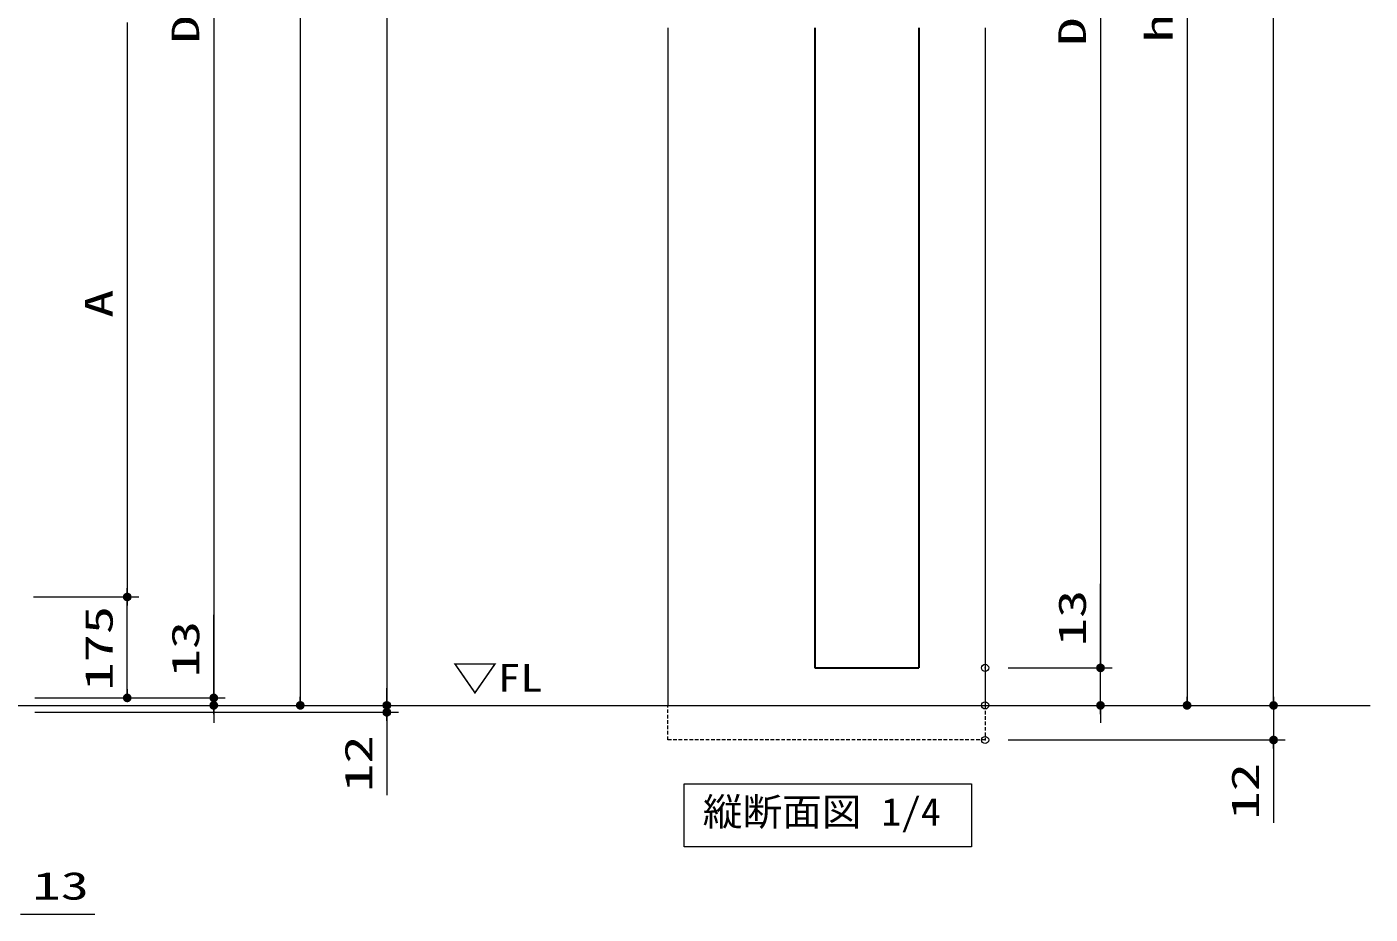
# Model space of a CAD drawing. Units: millimetres, scale not verified. Extents: x -1306 to 1306, y -607 to 607.
# Drawn here: x -926.8 to -461.1, y -127.6 to 180.1 of the extents above; entities that cross this region are included whole.
import ezdxf
from ezdxf.enums import TextEntityAlignment as Align

# ---------------------------------------------------------------- set-up
doc = ezdxf.new("R2010")
doc.units = ezdxf.units.MM
doc.header["$LTSCALE"] = 5
doc.header["$PDMODE"] = 32
doc.header["$PDSIZE"] = 2.5
doc.linetypes.add('USER2', pattern=[0.375, 0.25, -0.125])
for name, color, linetype, lineweight in [('0-1_線(黄)', 2, 'Continuous', 15), ('0-A_点線(黄)', 2, 'USER2', 15), ('0-D_線(白)', 7, 'Continuous', 30), ('1-0_線(水)', 4, 'Continuous', 9), ('1-1_寸法線', 3, 'Continuous', 13), ('1-4_DEFPOINTS', 7, 'Continuous', 5), ('1-5_0', 3, 'Continuous', 25)]:
    doc.layers.add(name, color=color, linetype=linetype, lineweight=lineweight)
doc.styles.add('ＭＳ ゴシック', font='')
doc.styles.get('ＭＳ ゴシック').set_extended_font_data('MS Gothic')

# ---------------------------------------------------------------- blocks, each defined once
blk = doc.blocks.new('_DOT')
at = {"layer": '1-5_0'}
blk.add_line((-2.5, 0), (-5, 0), dxfattribs=at)
for points in [[(0, 0), (-2.5, 0), (-2.48, 0.313)], [(0, 0), (-2.48, -0.313), (-2.5, 0)], [(0, 0), (-2.48, 0.313), (-2.421, 0.622)], [(0, 0), (-2.421, -0.622), (-2.48, -0.313)], [(0, 0), (-2.421, 0.622), (-2.324, 0.92)], [(0, 0), (-2.324, -0.92), (-2.421, -0.622)], [(0, 0), (-2.324, 0.92), (-2.191, 1.204)], [(0, 0), (-2.191, -1.204), (-2.324, -0.92)], [(0, 0), (-2.191, 1.204), (-2.023, 1.469)], [(0, 0), (-2.023, -1.469), (-2.191, -1.204)], [(0, 0), (-2.023, 1.469), (-1.822, 1.711)], [(0, 0), (-1.822, -1.711), (-2.023, -1.469)], [(0, 0), (-1.822, 1.711), (-1.594, 1.926)], [(0, 0), (-1.594, -1.926), (-1.822, -1.711)], [(0, 0), (-1.594, 1.926), (-1.34, 2.111)], [(0, 0), (-1.34, -2.111), (-1.594, -1.926)], [(0, 0), (-1.34, 2.111), (-1.064, 2.262)], [(0, 0), (-1.064, -2.262), (-1.34, -2.111)], [(0, 0), (-1.064, 2.262), (-0.773, 2.378)], [(0, 0), (-0.773, -2.378), (-1.064, -2.262)], [(0, 0), (-0.773, 2.378), (-0.468, 2.456)], [(0, 0), (-0.468, -2.456), (-0.773, -2.378)], [(0, 0), (-0.468, 2.456), (-0.157, 2.495)], [(0, 0), (-0.157, -2.495), (-0.468, -2.456)], [(0, 0), (-0.157, 2.495), (0.157, 2.495)], [(0, 0), (0.157, -2.495), (-0.157, -2.495)], [(0, 0), (0.157, 2.495), (0.468, 2.456)], [(0, 0), (0.468, 2.456), (0.773, 2.378)], [(0, 0), (0.773, 2.378), (1.064, 2.262)], [(0, 0), (1.064, 2.262), (1.34, 2.111)], [(0, 0), (1.34, 2.111), (1.594, 1.926)], [(0, 0), (1.594, 1.926), (1.822, 1.711)], [(0, 0), (1.822, 1.711), (2.023, 1.469)], [(0, 0), (2.023, 1.469), (2.191, 1.204)], [(0, 0), (2.191, 1.204), (2.324, 0.92)], [(0, 0), (2.324, 0.92), (2.421, 0.622)], [(0, 0), (2.421, 0.622), (2.48, 0.313)], [(0, 0), (2.48, 0.313), (2.5, 0)], [(0, 0), (0.468, -2.456), (0.157, -2.495)], [(0, 0), (0.773, -2.378), (0.468, -2.456)], [(0, 0), (1.064, -2.262), (0.773, -2.378)], [(0, 0), (1.34, -2.111), (1.064, -2.262)], [(0, 0), (1.594, -1.926), (1.34, -2.111)], [(0, 0), (1.822, -1.711), (1.594, -1.926)], [(0, 0), (2.023, -1.469), (1.822, -1.711)], [(0, 0), (2.191, -1.204), (2.023, -1.469)], [(0, 0), (2.324, -0.92), (2.191, -1.204)], [(0, 0), (2.421, -0.622), (2.324, -0.92)], [(0, 0), (2.48, -0.313), (2.421, -0.622)], [(0, 0), (2.5, 0), (2.48, -0.313)]]:
    blk.add_solid(points, dxfattribs=at)

msp = doc.modelspace()

# ---------------------------------------------------------------- linework, layer by layer
at = {"layer": '0-1_線(黄)'}
msp.add_line((-1232.842, -55.244), (-461.144, -55.244), dxfattribs=at)
msp.add_lwpolyline([(-698.912, -82.441), (-599.328, -82.441), (-599.328, -104.276), (-698.912, -104.276)], close=True, dxfattribs=at)
at = {"layer": '0-A_点線(黄)'}
msp.add_lwpolyline([(-594.624, -55.244), (-594.624, -67.244), (-704.624, -67.244), (-704.624, -55.244)], dxfattribs=at)
at = {"layer": '0-D_線(白)'}
for p, q in [((-653.624, 179.736), (-653.624, -42.244)), ((-617.624, 179.736), (-617.624, -42.244)), ((-653.624, -42.244), (-617.624, -42.244))]:
    msp.add_line(p, q, dxfattribs=at)
at = {"layer": '1-0_線(水)'}
for p, q in [((-704.624, 179.736), (-704.624, -55.244)), ((-594.624, 179.736), (-594.624, -55.244)), ((-653.624, -42.244), (-617.624, -42.244))]:
    msp.add_line(p, q, dxfattribs=at)
at = {"layer": '1-1_寸法線'}
for p, q in [((-832.03, 419.556), (-832.03, -52.244)), ((-802.03, 421.756), (-802.03, -52.244)), ((-494.624, -52.244), (-494.624, 421.756)), ((-862.03, 418.756), (-862.03, -49.644)), ((-524.624, 410.756), (-524.624, -52.244)), ((-554.624, 406.756), (-554.624, -39.244)), ((-892.03, 181.556), (-892.03, -14.644)), ((-554.624, -39.244), (-554.624, -13.101)), ((-924.524, -17.644), (-888.03, -17.644)), ((-924.03, -17.644), (-888.03, -17.644)), ((-892.03, -49.644), (-892.03, -20.644)), ((-862.03, -49.644), (-862.03, -23.882)), ((-586.624, -42.244), (-550.624, -42.244)), ((-586.624, -42.244), (-550.624, -42.244)), ((-554.624, -55.244), (-554.624, -42.244)), ((-802.03, -52.244), (-802.03, -49.244)), ((-494.624, -52.244), (-494.624, -49.244)), ((-924.03, -52.644), (-858.03, -52.644)), ((-924.03, -52.644), (-858.03, -52.644)), ((-924.03, -52.644), (-888.03, -52.644)), ((-924.03, -55.244), (-798.03, -55.244)), ((-924.03, -55.244), (-828.03, -55.244)), ((-924.03, -55.244), (-858.03, -55.244)), ((-924.03, -55.244), (-798.03, -55.244)), ((-862.03, -55.244), (-862.03, -52.644)), ((-802.03, -55.244), (-802.03, -57.644)), ((-586.624, -55.244), (-550.624, -55.244)), ((-586.624, -55.244), (-490.624, -55.244)), ((-586.624, -55.244), (-520.624, -55.244)), ((-586.624, -55.244), (-490.624, -55.244)), ((-494.624, -55.244), (-494.624, -67.244)), ((-924.03, -57.644), (-798.03, -57.644)), ((-862.03, -58.244), (-862.03, -61.244)), ((-554.624, -58.244), (-554.624, -61.244)), ((-802.03, -60.644), (-802.03, -86.406)), ((-586.624, -67.244), (-490.624, -67.244)), ((-494.624, -70.244), (-494.624, -96.006)), ((-929.03, -127.644), (-903.268, -127.644))]:
    msp.add_line(p, q, dxfattribs=at)
at = {"layer": '1-4_DEFPOINTS'}
for p in [(-892.03, -17.644), (-892.03, -17.644), (-594.624, -42.244), (-554.624, -42.244), (-554.624, -42.244), (-862.03, -52.644), (-862.03, -55.244), (-832.03, -55.244), (-802.03, -55.244), (-594.624, -55.244), (-524.624, -55.244), (-802.03, -57.644), (-594.624, -67.244), (-494.624, -67.244)]:
    msp.add_point(p, dxfattribs=at)

# ---------------------------------------------------------------- block references
at = {"layer": '1-1_寸法線', "xscale": 0.6, "yscale": 0.6}
for p, rotation in [((-892.03, -17.644), 270), ((-892.03, -17.644), 90), ((-554.624, -42.244), 270), ((-554.624, -42.244), 270), ((-892.03, -52.644), 270), ((-862.03, -52.644), 270), ((-862.03, -52.644), 270), ((-862.03, -55.244), 90), ((-832.03, -55.244), 270), ((-802.03, -55.244), 270), ((-802.03, -55.244), 270), ((-554.624, -55.244), 90), ((-524.624, -55.244), 270), ((-494.624, -55.244), 270), ((-494.624, -55.244), 270), ((-802.03, -57.644), 90), ((-494.624, -67.244), 90)]:
    msp.add_blockref('_DOT', p, dxfattribs=dict(at, rotation=rotation))

# ---------------------------------------------------------------- texts
at = {"layer": '0-1_線(黄)', "style": 'ＭＳ ゴシック'}
for s, height, width, p in [('▽FL', 9.621, 1.2, (-779.351, -53.386)), ('縦断面図 1/4', 9.604, 1.05, (-692.49, -99.819))]:
    msp.add_text(s, height=height, dxfattribs=dict(at, width=width)).set_placement(p, align=Align.BOTTOM_LEFT)
at = {"layer": '1-1_寸法線', "style": 'ＭＳ ゴシック', "width": 1.5}
for s, p in [('DH', (-864.179, 174.318)), ('DH', (-556.773, 173.518)), ('h', (-526.773, 174.732)), ('A', (-894.179, 79.17)), ('13', (-556.773, -34.721)), ('175', (-894.179, -50.144)), ('13', (-864.179, -45.501)), ('12', (-804.179, -85.263)), ('12', (-496.773, -94.863))]:
    msp.add_text(s, height=9.604, rotation=90, dxfattribs=at).set_placement(p, align=Align.BOTTOM_LEFT)
msp.add_text('13', height=9.604, dxfattribs=at).set_placement((-924.887, -125.495), align=Align.BOTTOM_LEFT)

doc.saveas('drawing.dxf')
